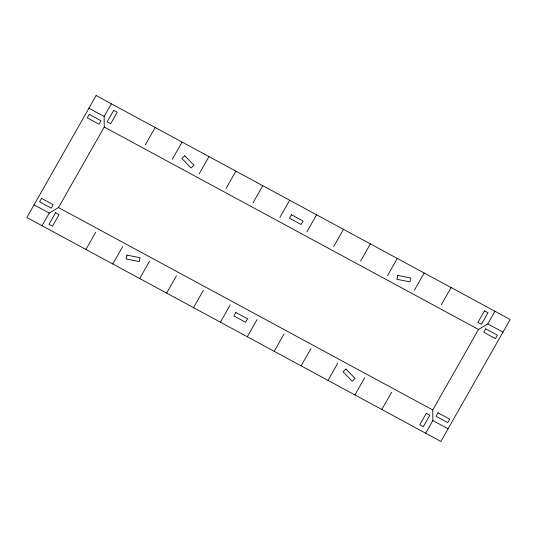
<?xml version="1.0" encoding="UTF-8"?>
<svg xmlns="http://www.w3.org/2000/svg" width="537" height="537" viewBox="0 0 537 537"><rect width="100%" height="100%" fill="white"/><g stroke="black" fill="none" stroke-linecap="round" stroke-linejoin="round"><path stroke-width="0.81" d="M42.054 225.735L49.243 213.082L58.493 207.557L104.238 127.027L104.138 116.442L111.32 103.789M85.913 249.457L95.714 232.199M145.379 144.762L155.18 127.504M112.817 264.003L122.617 246.752M172.283 159.314L182.083 142.057M139.714 278.555L149.514 261.297M199.18 173.86L208.98 156.603M166.618 293.101L176.418 275.843M226.084 188.413L235.884 171.155M193.515 307.654L203.315 290.396M252.981 202.959L262.781 185.701M220.418 322.2L230.219 304.942M279.884 217.505L289.685 200.247M247.315 336.753L257.116 319.495M306.781 232.058L316.582 214.8M274.219 351.299L284.019 334.041M333.685 246.604L343.485 229.346M301.116 365.845L310.916 348.587M360.582 261.157L370.382 243.899M328.02 380.397L337.82 363.14M387.486 275.703L397.286 258.445M354.917 394.943L364.717 377.686M414.383 290.248L424.183 272.997M381.82 409.496L391.621 392.238M441.286 304.801L451.087 287.543M425.68 433.211L432.862 420.558L432.762 409.973L478.507 329.443L487.757 323.918L494.946 311.265M88.927 108.219L104.138 116.442M487.757 323.918L502.961 332.141M104.238 127.027L478.507 329.443M58.493 207.557L432.762 409.973M34.039 204.859L49.243 213.082M432.862 420.558L448.073 428.781M126.974 255.122L126.155 258.982L139.271 261.566L140.09 257.706L126.974 255.122M397.729 275.434L396.91 279.294L410.026 281.878L410.845 278.018L397.729 275.434M96.116 95.559L26.85 217.512L440.884 441.441L510.15 319.488L96.116 95.559M41.537 198.388L39.577 201.838L51.27 208.161L53.23 204.711L41.537 198.388M89.243 114.401L87.283 117.851L98.976 124.175L100.936 120.724L89.243 114.401M55.553 212.733L49.021 224.238L52.532 226.137L59.063 214.632L55.553 212.733M113.716 110.34L107.178 121.845L110.689 123.745L117.22 112.24L113.716 110.34M235.857 312.507L233.897 315.957L245.597 322.281L247.557 318.83L235.857 312.507M291.403 214.719L289.443 218.17L301.143 224.493L303.103 221.043L291.403 214.719M426.311 413.255L419.78 424.76L423.284 426.66L429.822 415.155L426.311 413.255M484.468 310.863L477.937 322.368L481.447 324.267L487.979 312.762L484.468 310.863M438.024 412.825L436.064 416.276L447.757 422.599L449.717 419.149L438.024 412.825M485.73 328.839L483.77 332.289L495.463 338.612L497.423 335.162L485.73 328.839M184.788 155.757L181.868 158.482L191.065 167.967L193.985 165.242L184.788 155.757M345.935 369.033L343.015 371.758L352.212 381.243L355.132 378.518L345.935 369.033"/></g></svg>
